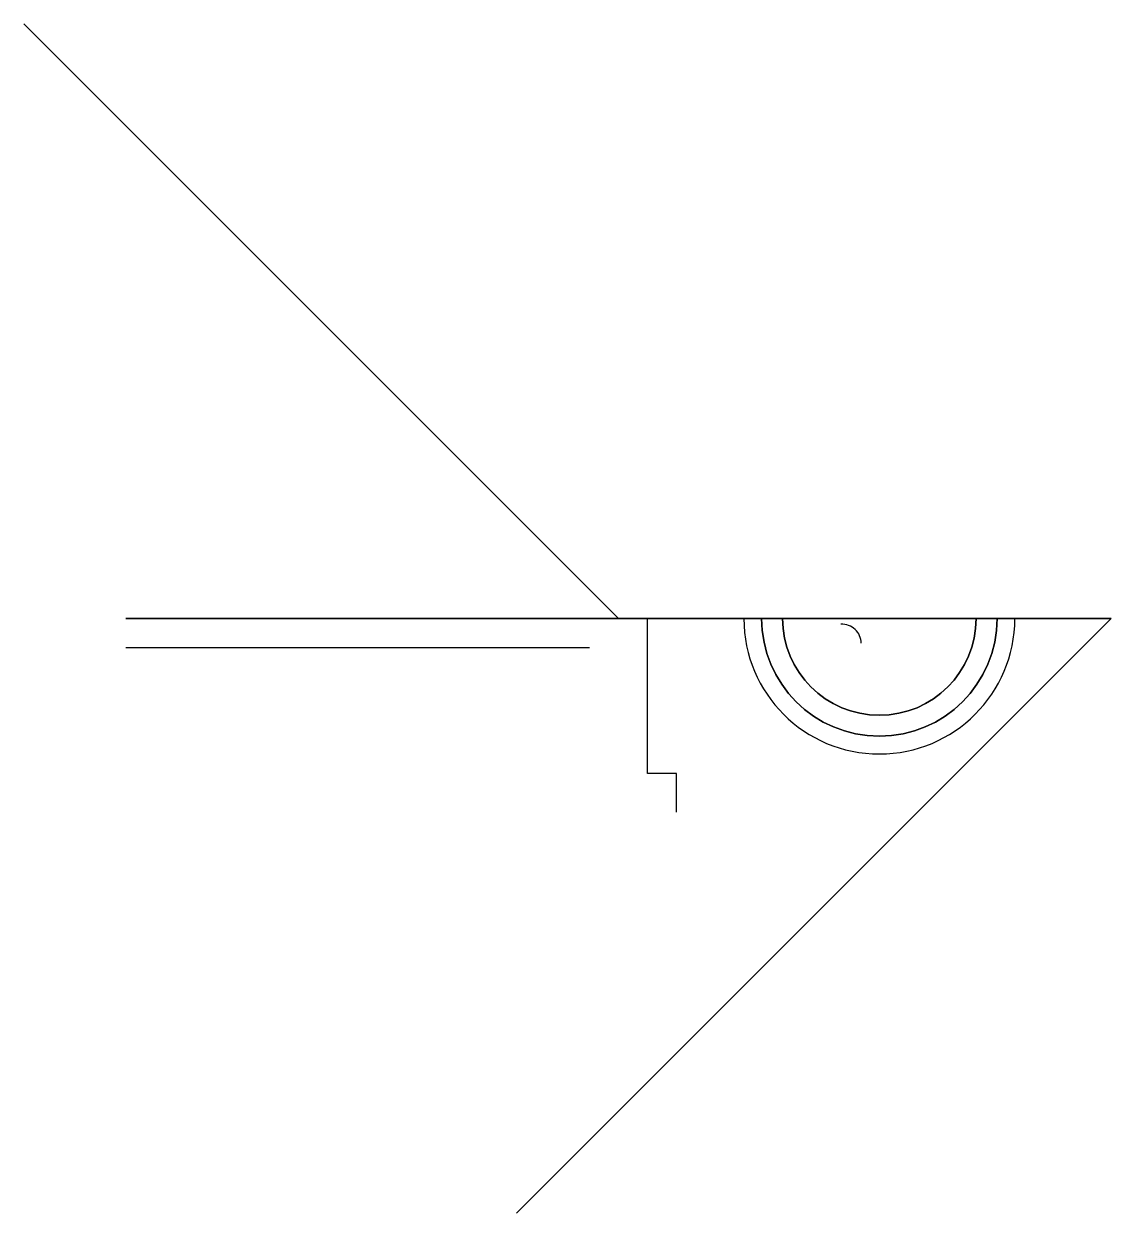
# Model space of a CAD drawing. Header units: millimetres. Extents: x 2648 to 2775, y 2777 to 2917.
# Drawn here: x 2746.56 to 2774.65, y 2866.92 to 2897.65 of the extents above; entities outside this region: 3.
import ezdxf

# ---------------------------------------------------------------- set-up
doc = ezdxf.new("R2010")
doc.units = ezdxf.units.MM

msp = doc.modelspace()

# ---------------------------------------------------------------- linework, layer by layer
for p, q in [((2659.287, 2916.724), (2659.287, 2916.724, 5)), ((2649.195, 2882.286, -19), (2649.195, 2882.286, -13)), ((2749.195, 2882.286, -13), (2761.173, 2882.286, -13)), ((2774.651, 2882.286, -13), (2749.195, 2882.286, -13)), ((2750.61, 2882.286, -20), (2773.237, 2882.286, -20)), ((2774.651, 2882.286, -13), (2759.287, 2866.922, -13)), ((2761.173, 2882.286, -13), (2761.173, 2882.286, -14.877)), ((2762.673, 2882.286, -13), (2765.162, 2882.286, -13)), ((2762.673, 2878.286, -13), (2762.673, 2882.286, -13)), ((2762.673, 2882.286, -14.877), (2762.673, 2882.286, -13)), ((2765.621, 2882.286, -15), (2765.621, 2882.286, -16)), ((2765.621, 2882.286, -16), (2771.704, 2882.286, -16)), ((2766.162, 2882.286, -14), (2766.162, 2882.286, -14.111)), ((2771.162, 2882.286, -14.111), (2771.162, 2882.286, -14)), ((2771.704, 2882.286, -16), (2771.704, 2882.286, -15)), ((2772.162, 2882.286, -13), (2774.651, 2882.286, -13)), ((2774.651, 2882.286, -19), (2774.651, 2882.286, -13)), ((2767.669, 2882.139, -20), (2767.669, 2882.139, -19.5)), ((2749.195, 2881.536, -13), (2761.173, 2881.536, -13)), ((2768.195, 2881.647, -20), (2768.195, 2881.647, -19.5)), ((2763.423, 2878.286, -13), (2762.673, 2878.286, -13)), ((2763.423, 2877.286, -13), (2763.423, 2878.286, -13))]:
    msp.add_line(p, q)
at = {"extrusion": (0, 0, -1)}
for p, q in [((2761.923, 2882.286, -13), (2746.559, 2897.65, -13)), ((2746.559, 2897.65, -13), (2746.559, 2897.65, -19))]:
    msp.add_line(p, q, dxfattribs=at)
at = {"extrusion": (4.44089e-16, -1, 4.93038e-32)}
for centre, radius, start, end in [((2761.923, -15, -2882.286), 0.76, 170.6952, 9.3048), ((2765.162, -14, -2882.286), 1, 0, 90), ((2765.162, -14.111, -2882.286), 1, 297.298, 0), ((2772.162, -14.111, -2882.286), 1, 180, 242.702), ((2772.162, -14, -2882.286), 1, 90, 180)]:
    msp.add_arc(centre, radius, start, end, dxfattribs=at)
for centre, radius, start, end in [((2768.662, 2882.286, -13), 3.5, 180, 360), ((2768.662, 2882.286, -15), 3.041, 180, 0), ((2768.662, 2882.286, -14.111), 2.5, 180, 0), ((2767.695, 2881.639, -20), 0.5, 0.8388, 93.0571), ((2767.695, 2881.639, -19.5), 0.5, 0.8388, 93.0571)]:
    msp.add_arc(centre, radius, start, end)
at = {"extrusion": (0, -4.93038e-32, -1)}
for centre, radius, end in [((-2768.662, 2882.286, 16), 3.041, 0), ((-2768.662, 2882.286, 14), 2.5, 360)]:
    msp.add_arc(centre, radius, 180, end, dxfattribs=at)
at = {"extrusion": (4.44089e-16, -1, 4.93038e-32)}
for centre, major_axis, start_param, end_param in [((2673.237, 2882.286, -19), (1.414, 0), -1.570796, 0), ((2750.61, 2882.286, -19), (-1.414, 0), 0, 1.570796)]:
    msp.add_ellipse(centre, major_axis=major_axis, ratio=0.707107, start_param=start_param, end_param=end_param, dxfattribs=at)

doc.saveas('drawing.dxf')
